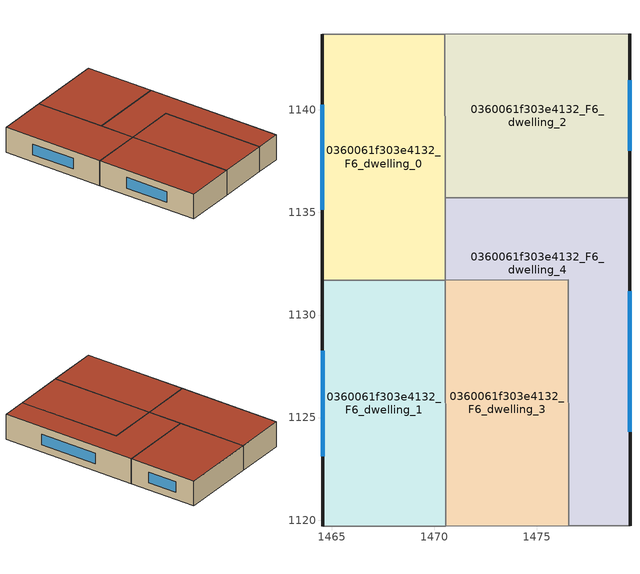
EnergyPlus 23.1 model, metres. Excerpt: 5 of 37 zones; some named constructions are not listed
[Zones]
0360061f303e4132_F6_dwelling_0
 floor to 0360061f303e4132_F5_dwelling_0 (EU_floor_Construction): 1470.53,1143.7 1470.55,1131.71 1464.55,1131.7 1464.53,1143.69 z18
 wall outside (EU_wall_Construction): 1464.53,1143.69 1464.55,1131.7 z18:21
 wall to 0360061f303e4132_F6_dwelling_1 (EU_wall_Construction): 1464.55,1131.7 1470.55,1131.71 z18:21
 wall adiabatic (EU_wall_Construction): 1470.53,1143.7 1464.53,1143.69 z18:21
 wall to 0360061f303e4132_F6_dwelling_2 (EU_wall_Construction): 1470.54,1135.71 1470.53,1143.7 z18:21
 wall to 0360061f303e4132_F6_dwelling_4 (EU_wall_Construction): 1470.55,1131.71 1470.54,1135.71 z18:21
 window (EU_Window_Construction): 1464.54,1140.26 1464.55,1135.12 z18.86:20.14
 roof outside (EU_roof_Construction): 1470.55,1131.71 1470.53,1143.7 1464.53,1143.69 1464.55,1131.7 z21
0360061f303e4132_F6_dwelling_1
 floor to 0360061f303e4132_F5_dwelling_1 (EU_floor_Construction): 1470.55,1131.71 1470.57,1119.71 1464.58,1119.7 1464.55,1131.7 z18
 wall outside (EU_wall_Construction): 1464.55,1131.7 1464.58,1119.7 z18:21
 wall adiabatic (EU_wall_Construction): 1464.58,1119.7 1470.57,1119.71 z18:21
 wall to 0360061f303e4132_F6_dwelling_3 (EU_wall_Construction): 1470.57,1119.71 1470.55,1131.71 z18:21
 window (EU_Window_Construction): 1464.56,1128.27 1464.57,1123.12 z18.86:20.14
 roof outside (EU_roof_Construction): 1470.57,1119.71 1470.55,1131.71 1464.55,1131.7 1464.58,1119.7 z21
0360061f303e4132_F6_dwelling_2
 floor to 0360061f303e4132_F5_dwelling_2 (EU_floor_Construction): 1479.53,1143.72 1479.53,1135.73 1470.54,1135.71 1470.53,1143.7 z18
 wall outside (EU_wall_Construction): 1479.53,1135.73 1479.53,1143.72 z18:21
 wall to 0360061f303e4132_F6_dwelling_4 (EU_wall_Construction): 1470.54,1135.71 1479.53,1135.73 z18:21
 wall adiabatic (EU_wall_Construction): 1479.53,1143.72 1470.53,1143.7 z18:21
 window (EU_Window_Construction): 1479.53,1138.01 1479.53,1141.44 z18.86:20.14
 roof outside (EU_roof_Construction): 1479.53,1135.73 1479.53,1143.72 1470.53,1143.7 1470.54,1135.71 z21
0360061f303e4132_F6_dwelling_3
 floor to 0360061f303e4132_F5_dwelling_3 (EU_floor_Construction): 1476.54,1131.72 1476.56,1119.72 1470.57,1119.71 1470.55,1131.71 z18
 wall to 0360061f303e4132_F6_dwelling_4 (EU_wall_Construction): 1476.56,1119.72 1476.54,1131.72 1470.55,1131.71 z18:21
 wall adiabatic (EU_wall_Construction): 1470.57,1119.71 1476.56,1119.72 z18:21
 roof outside (EU_roof_Construction): 1476.56,1119.72 1476.54,1131.72 1470.55,1131.71 1470.57,1119.71 z21
0360061f303e4132_F6_dwelling_4
 floor to 0360061f303e4132_F5_dwelling_4 (EU_floor_Construction): 1479.53,1135.73 1479.55,1119.72 1476.56,1119.72 1476.54,1131.72 1470.55,1131.71 1470.54,1135.71 z18
 wall outside (EU_wall_Construction): 1479.55,1119.72 1479.53,1135.73 z18:21
 wall adiabatic (EU_wall_Construction): 1476.56,1119.72 1479.55,1119.72 z18:21
 window (EU_Window_Construction): 1479.54,1124.3 1479.54,1131.16 z18.86:20.14
 roof outside (EU_roof_Construction): 1479.55,1119.72 1479.53,1135.73 1470.54,1135.71 1470.55,1131.71 1476.54,1131.72 1476.56,1119.72 z21
[HVACTEMPLATE:THERMOSTAT] Constant Heating Setpoint=20; Constant Cooling Setpoint=50
EU_HeatOnly_0360061f303e4132_F0_dwelling_0; EU_HeatOnly_0360061f303e4132_F0_dwelling_1; EU_HeatOnly_0360061f303e4132_F0_dwelling_2; EU_HeatOnly_0360061f303e4132_F0_dwelling_3; EU_HeatOnly_0360061f303e4132_F0_dwelling_4; EU_HeatOnly_0360061f303e4132_F0_dwelling_5; EU_HeatOnly_0360061f303e4132_F1_dwelling_0; EU_HeatOnly_0360061f303e4132_F1_dwelling_1; EU_HeatOnly_0360061f303e4132_F1_dwelling_2; EU_HeatOnly_0360061f303e4132_F1_dwelling_3; EU_HeatOnly_0360061f303e4132_F1_dwelling_4; EU_HeatOnly_0360061f303e4132_F1_dwelling_5; EU_HeatOnly_0360061f303e4132_F2_dwelling_0; EU_HeatOnly_0360061f303e4132_F2_dwelling_1; EU_HeatOnly_0360061f303e4132_F2_dwelling_2; EU_HeatOnly_0360061f303e4132_F2_dwelling_3; EU_HeatOnly_0360061f303e4132_F2_dwelling_4; EU_HeatOnly_0360061f303e4132_F3_dwelling_0; EU_HeatOnly_0360061f303e4132_F3_dwelling_1; EU_HeatOnly_0360061f303e4132_F3_dwelling_2; EU_HeatOnly_0360061f303e4132_F3_dwelling_3; EU_HeatOnly_0360061f303e4132_F3_dwelling_4; EU_HeatOnly_0360061f303e4132_F4_dwelling_0; EU_HeatOnly_0360061f303e4132_F4_dwelling_1; EU_HeatOnly_0360061f303e4132_F4_dwelling_2; EU_HeatOnly_0360061f303e4132_F4_dwelling_3; EU_HeatOnly_0360061f303e4132_F4_dwelling_4; EU_HeatOnly_0360061f303e4132_F5_dwelling_0; EU_HeatOnly_0360061f303e4132_F5_dwelling_1; EU_HeatOnly_0360061f303e4132_F5_dwelling_2; EU_HeatOnly_0360061f303e4132_F5_dwelling_3; EU_HeatOnly_0360061f303e4132_F5_dwelling_4; EU_HeatOnly_0360061f303e4132_F6_dwelling_0; EU_HeatOnly_0360061f303e4132_F6_dwelling_1; EU_HeatOnly_0360061f303e4132_F6_dwelling_2; EU_HeatOnly_0360061f303e4132_F6_dwelling_3; EU_HeatOnly_0360061f303e4132_F6_dwelling_4
[SCHEDULE:CONSTANT]
Name | Hourly Value
EU_AlwaysOn | 1
EU_CoolingOff | 0
[SCHEDULE:FILE] Column Number=1; Rows to Skip at Top=0; Number of Hours of Data=8760; Column Separator=Comma; Interpolate to Timestep=No; Minutes per Item=60; Adjust Schedule for Daylight Savings=Yes
Name | File
EU_Step8_GainSchedule_0360061f303e4132_F2_dwelling_4_f000 | ../../schedules/0360061f303e4132/0360061f303e4132_F2_dwelling_4_f000_gain.csv
EU_Step8_GainSchedule_0360061f303e4132_F3_dwelling_0_f000 | ../../schedules/0360061f303e4132/0360061f303e4132_F3_dwelling_0_f000_gain.csv
EU_Step8_GainSchedule_0360061f303e4132_F3_dwelling_1_f000 | ../../schedules/0360061f303e4132/0360061f303e4132_F3_dwelling_1_f000_gain.csv
EU_Step8_GainSchedule_0360061f303e4132_F3_dwelling_2_f000 | ../../schedules/0360061f303e4132/0360061f303e4132_F3_dwelling_2_f000_gain.csv
EU_Step8_GainSchedule_0360061f303e4132_F3_dwelling_3_f000 | ../../schedules/0360061f303e4132/0360061f303e4132_F3_dwelling_3_f000_gain.csv
EU_Step8_GainSchedule_0360061f303e4132_F3_dwelling_4_f000 | ../../schedules/0360061f303e4132/0360061f303e4132_F3_dwelling_4_f000_gain.csv
EU_Step8_GainSchedule_0360061f303e4132_F4_dwelling_0_f000 | ../../schedules/0360061f303e4132/0360061f303e4132_F4_dwelling_0_f000_gain.csv
EU_Step8_GainSchedule_0360061f303e4132_F4_dwelling_1_f000 | ../../schedules/0360061f303e4132/0360061f303e4132_F4_dwelling_1_f000_gain.csv
EU_Step8_GainSchedule_0360061f303e4132_F4_dwelling_2_f000 | ../../schedules/0360061f303e4132/0360061f303e4132_F4_dwelling_2_f000_gain.csv
EU_Step8_GainSchedule_0360061f303e4132_F4_dwelling_3_f000 | ../../schedules/0360061f303e4132/0360061f303e4132_F4_dwelling_3_f000_gain.csv
EU_Step8_GainSchedule_0360061f303e4132_F4_dwelling_4_f000 | ../../schedules/0360061f303e4132/0360061f303e4132_F4_dwelling_4_f000_gain.csv
EU_Step8_GainSchedule_0360061f303e4132_F5_dwelling_0_f000 | ../../schedules/0360061f303e4132/0360061f303e4132_F5_dwelling_0_f000_gain.csv
EU_Step8_GainSchedule_0360061f303e4132_F5_dwelling_1_f000 | ../../schedules/0360061f303e4132/0360061f303e4132_F5_dwelling_1_f000_gain.csv
EU_Step8_GainSchedule_0360061f303e4132_F5_dwelling_2_f000 | ../../schedules/0360061f303e4132/0360061f303e4132_F5_dwelling_2_f000_gain.csv
EU_Step8_GainSchedule_0360061f303e4132_F5_dwelling_3_f000 | ../../schedules/0360061f303e4132/0360061f303e4132_F5_dwelling_3_f000_gain.csv
EU_Step8_GainSchedule_0360061f303e4132_F5_dwelling_4_f000 | ../../schedules/0360061f303e4132/0360061f303e4132_F5_dwelling_4_f000_gain.csv
EU_Step8_GainSchedule_0360061f303e4132_F6_dwelling_0_f000 | ../../schedules/0360061f303e4132/0360061f303e4132_F6_dwelling_0_f000_gain.csv
EU_Step8_GainSchedule_0360061f303e4132_F6_dwelling_1_f000 | ../../schedules/0360061f303e4132/0360061f303e4132_F6_dwelling_1_f000_gain.csv
EU_Step8_GainSchedule_0360061f303e4132_F6_dwelling_2_f000 | ../../schedules/0360061f303e4132/0360061f303e4132_F6_dwelling_2_f000_gain.csv
EU_Step8_GainSchedule_0360061f303e4132_F6_dwelling_3_f000 | ../../schedules/0360061f303e4132/0360061f303e4132_F6_dwelling_3_f000_gain.csv
EU_Step8_GainSchedule_0360061f303e4132_F6_dwelling_4_f000 | ../../schedules/0360061f303e4132/0360061f303e4132_F6_dwelling_4_f000_gain.csv
